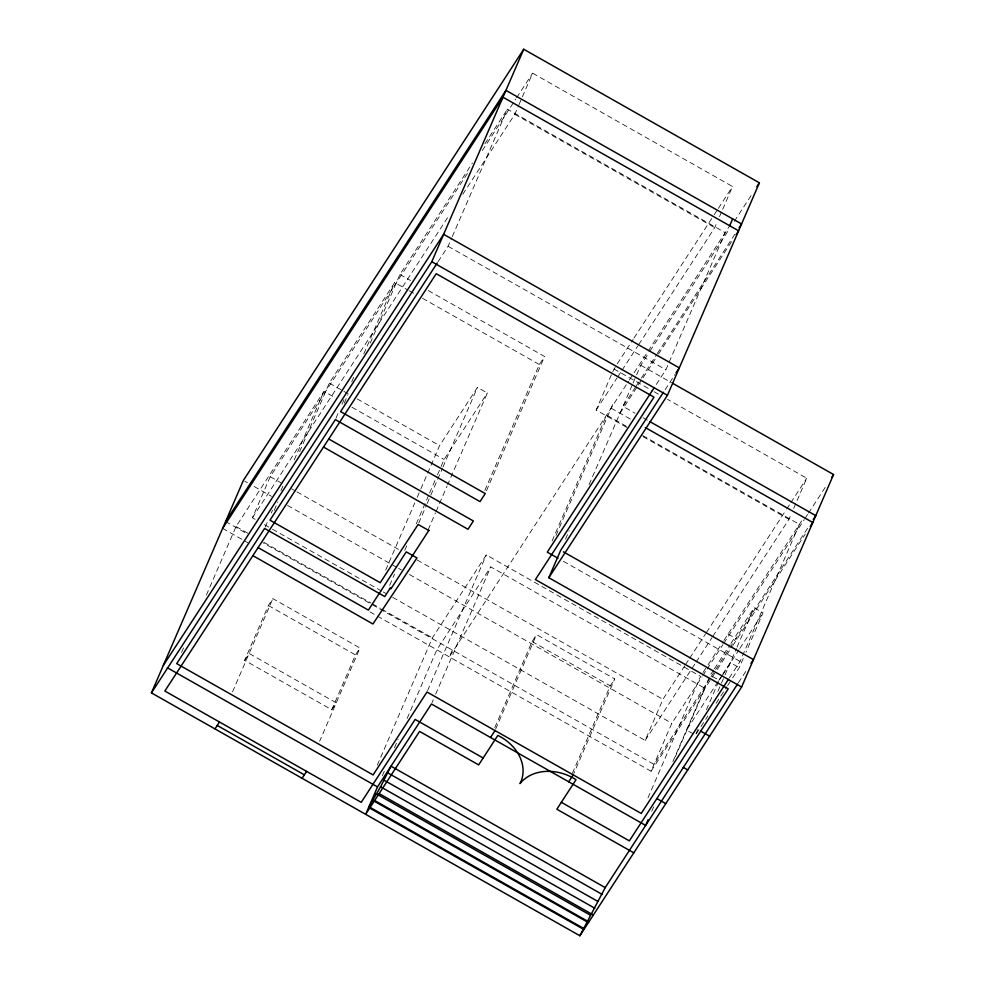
<?xml version="1.0" encoding="UTF-8"?>
<svg xmlns="http://www.w3.org/2000/svg" width="985" height="985" viewBox="0 0 985 985"><rect width="100%" height="100%" fill="white"/><g stroke="black" fill="none" stroke-linecap="round" stroke-linejoin="round"><path stroke-width="0.74" stroke-dasharray="4.92 3.69" d="M181.56 652.427L183.973 646.837M206.382 595.075L236.043 526.532L323.93 391.365L334.617 397.411M255.09 519.341L252.419 517.827L270.222 476.703L468.06 172.461M265.211 527.049L268.24 520.055M271.269 513.062L272.476 510.255M280.959 490.678L283.988 483.684M294.269 459.896L323.93 391.365M274.212 510.402L277.844 502.005M299.637 451.647L329.298 383.116L394.702 282.535L407.962 290.058M335.983 418.219L338.397 412.629M342.029 404.232L345.058 397.238M351.719 381.848L354.748 374.854M363.822 353.874L394.702 282.535M344.233 403.185L347.865 394.788M370.262 343.039L399.922 274.495L472.418 163.018M244.649 660.369L249.143 653.461L336.254 702.847L331.76 709.754L244.649 660.369L268.376 605.529L272.87 598.621L359.981 648.007L319.645 741.225M232.534 691.839L272.87 598.621M438.091 261.665L448.089 246.287L451.721 237.89M452.324 236.499L507.41 109.2L725.194 232.657L665.872 369.744L655.05 386.391M462.827 194.242L514.81 114.309L518.369 106.084M518.96 104.718L532.602 73.185L732.544 186.522L721.87 211.196M385.701 570.118L414.759 502.978M417.172 497.376L420.201 490.382M420.804 488.991L439.581 445.626L477.454 387.376L487.353 392.978L447.683 484.657M331.76 709.754L355.487 654.914L359.981 648.007M389.629 585.373L394.468 574.181M404.761 550.406L407.187 544.803M416.261 523.823L428.98 494.458M429.583 493.054L436.848 476.272M437.451 474.868L440.48 467.875M441.083 466.471L444.112 459.478L487.353 392.978M418.736 523.06L426.603 504.874M427.207 503.47L430.236 496.477M430.839 495.086L442.339 468.503M442.942 467.112L477.454 387.376M428.155 529.782L435.469 512.865M436.084 511.449L447.067 486.061M484.866 490.419L539.349 364.524L544.57 356.484L427.798 290.292M486.467 490.776L544.57 356.484M377.317 765.136L432.403 637.849L486.319 554.937L700.544 676.363L646.665 800.854M382.365 775.712L384.778 770.11M394.468 747.738L398.1 739.341M407.174 718.361L436.835 649.817L490.752 566.904L704.977 688.33L675.316 756.874M427.601 690.62L486.319 554.937M452.3 650.051L449.332 656.896L628.627 381.183M432.033 702.588L433.252 699.793M435.665 694.191L490.752 566.904M626.928 427.515L596.134 410.055L612.153 373.044M612.744 371.677L616.438 365.078M552.105 540.962L606.588 415.067L626.669 426.456M555.996 535.446L614.049 401.301M565.525 539.115L569.158 530.718M589.129 484.558L632.468 384.433M633.059 383.054L636.027 376.208M636.618 374.829L640.767 365.238L649.127 352.396M494.802 727.607L532.048 641.53L536.542 634.611L614.726 678.936L573.812 773.484M495.627 729.159L536.542 634.611M638.736 344.553L714.741 227.646L717.117 222.167M719.493 216.688L721.266 212.575M572.371 773.336L610.232 685.843L614.726 678.936M392.683 597.341L645.163 740.449L662.954 699.325L684.686 665.909M369.892 611.87L651.06 771.243L671.819 723.273L701.997 676.867M672.866 761.565L709.028 678.012M651.713 811.431L654.126 805.841M696.05 733.69L697.872 729.479M706.393 709.791L718.558 681.669M712.869 636.335L788.936 519.354L791.312 513.862M793.676 508.383L806.727 478.23L667.485 399.294M717.905 691.384L720.872 684.538M721.463 683.159L724.431 676.313M725.022 674.934L736.448 648.536M737.063 647.133L754.091 607.77L763.018 612.83L745.977 652.193M729.232 678.099L740.067 661.44L799.389 524.352L642.737 435.555M732.668 677.84L739.292 667.658L743.552 657.82M484.915 143.798L507.41 109.2M482.305 150.545L515.832 98.968M516.669 97.687L532.602 73.185M252.419 517.827L449.419 214.865M617.275 363.797L633.146 339.394M633.983 338.101L713.337 216.072M714.162 214.792L717.511 209.645M718.348 208.364L732.544 186.522M596.134 410.055L617.016 377.944M617.854 376.664L621.19 371.53M622.027 370.237L637.898 345.833M629.403 379.976L729.688 225.75M649.952 351.103L729.306 229.074M734.317 221.366L752.7 193.097M635.497 387.093L622.976 406.362L635.017 413.195M636.335 385.812L640.509 379.385M641.346 378.105L656.379 354.982M657.217 353.689L734.896 234.233M620.008 413.22L637.541 386.243M638.379 384.95L657.598 355.413M658.436 354.12L732.766 239.798M665.097 389.728L675.119 374.312M685.523 664.616L688.872 659.482M689.709 658.189L705.592 633.774M706.43 632.481L785.833 510.365M786.67 509.073L790.007 503.938M790.844 502.645L806.727 478.23M645.163 740.449L695.312 663.324M696.149 662.043L712.032 637.615M703.044 672.521L707.205 666.119M708.043 664.826L723.039 641.764M723.876 640.484L803.883 517.445M702.834 675.587L706.183 670.428M707.021 669.135L722.941 644.646M723.778 643.365L804.24 519.637M805.077 518.344L807.589 514.478M808.426 513.185L826.021 486.122M713.559 670.108L710.247 675.205L719.173 680.266L721.648 676.449M714.384 668.84L730.094 644.67M730.932 643.39L754.091 607.77M710.173 678.037L654.028 764.397L262.921 542.698M711.01 676.757L809.067 525.965M651.06 771.243L711.539 678.246M712.241 677.163L716.464 670.674M717.265 669.431L732.347 646.234M732.865 645.446L805.299 534.042M717.954 681.682L686.52 730.033L692.886 733.653M718.779 680.413L722.091 675.328M722.916 674.048L730.365 662.597L739.292 667.658M722.473 675.168L739.021 649.731M739.858 648.45L763.018 612.83M696.272 733.825L707.846 716.009M716.12 703.29L726.881 686.742M727.706 685.474L731.843 679.108M738.405 682.777L747.627 668.593M514.81 114.309L714.741 227.646M448.089 246.287L665.872 369.744M640.767 365.238L671.561 382.697M613.926 368.932L652.759 390.946M654.102 391.71L659.457 394.739M399.922 274.495L410.548 280.503M643.057 417.751L648.413 420.78M409.292 290.809L414.599 293.813M422.565 298.332L539.349 364.524M611.082 408.159L632.05 420.041M642.996 436.626L788.936 519.354M329.298 383.116L342.583 390.639M343.913 391.39L349.232 394.406M357.198 398.925L439.581 445.626M351.977 407.261L444.112 459.478M728.038 634.081L736.965 639.142M563.334 561.253L740.067 661.44M270.222 476.703L282.239 483.524M291.597 488.819L295.599 491.096M296.941 491.847L398.457 549.396M417.16 559.997L662.954 699.325M532.048 641.53L610.232 685.843M244.723 481.16L247.395 482.687M254.093 486.479L271.503 496.341M287.558 505.453L397.349 567.68M398.691 568.443L401.375 569.958M409.403 574.514L671.819 723.273M264.448 524.648L271.121 528.428M272.463 529.191L381.995 591.283M383.337 592.034L386.009 593.549M236.043 526.532L248.06 533.353M264.091 542.439L370.963 603.017M372.293 603.768L380.308 608.311M381.651 609.075L432.403 637.849M225.59 521.533L245.671 532.91M222.622 528.379L247.961 542.747M268.376 605.529L355.487 654.914"/><path stroke-width="1.48" d="M151.431 692.886L243.381 480.409L523.737 49.25L759.386 182.828L667.436 395.305L548.817 577.715L741.619 687.013L579.869 935.75L151.431 692.886L431.787 261.727L523.737 49.25M728.395 679.379L641.223 813.45L426.998 692.012L373.081 774.936L176.709 663.619L264.608 528.44L384.79 596.565L390.269 588.033M390.146 588.316L391.082 588.488M390.959 588.784L428.967 530.238M648.081 819.828L645.655 825.418L431.43 703.992L377.514 786.904L365.657 814.324L419.573 731.399L478.661 764.902L497.844 735.401A42.059 33.502 23.4 0 1 519.994 783.604A42.059 33.502 23.4 0 1 576.028 779.714L556.845 809.214L633.786 852.838M582.837 928.892L368.624 807.466L380.567 786.793L390.996 766.17L605.221 887.608L579.869 935.75M548.817 577.715L560.687 550.307L663.422 392.301M729.688 225.75L732.655 218.892M741.619 687.013L833.569 474.524L672.903 383.448M225.59 521.533L505.945 90.374L741.582 223.952L739.082 227.806M222.622 528.379L502.978 97.232L738.615 230.81L736.115 234.664M163.301 665.466L443.656 234.319L679.293 367.885L675.956 373.032M437.254 262.946L340.601 411.582L485.248 493.571L480.027 501.611L335.368 419.622L269.976 520.191L380.247 582.701L418.132 524.463L428.844 530.533M214.989 728.912L219.483 722.005M302.099 778.298L306.594 771.378M756.874 186.682L759.386 182.828M654.212 387.671L547.266 552.154L557.978 558.224M490.53 737.482L495.024 730.574M568.702 781.807L573.196 774.887M831.894 477.097L833.569 474.524M813.253 519.514L815.777 515.648L649.755 421.543M810.286 526.372L812.81 522.506L645.323 427.564M605.221 887.608L737.605 684.009M750.976 663.459L753.488 659.593L563.358 551.822M431.787 261.727L667.436 395.305M328.744 438.99L473.391 520.991L467.998 529.277L323.511 447.042M700.704 731.141L709.631 736.201M683.245 767.389L687.702 769.925M258.107 547.611L368.39 610.121L406.263 551.871L416.975 557.941L372.921 623.985L252.886 555.651M656.847 798.576L665.774 803.637M483.155 757.994L415.141 719.432L361.224 802.344L164.852 691.039L436.22 273.707L654.015 397.152L535.397 579.574L728.198 688.86L629.353 840.87L561.339 802.307M388.028 773.028L602.254 894.454M383.534 779.935L597.76 901.374M380.567 786.793L594.792 908.219M167.315 667.744L377.514 786.904M379.127 793.59L593.352 915.016M376.073 793.701L590.298 915.127M374.645 800.497L588.858 921.935M373.118 800.559L587.331 921.985M370.151 807.404L584.364 928.843M217.229 725.452L304.353 774.838"/></g></svg>
